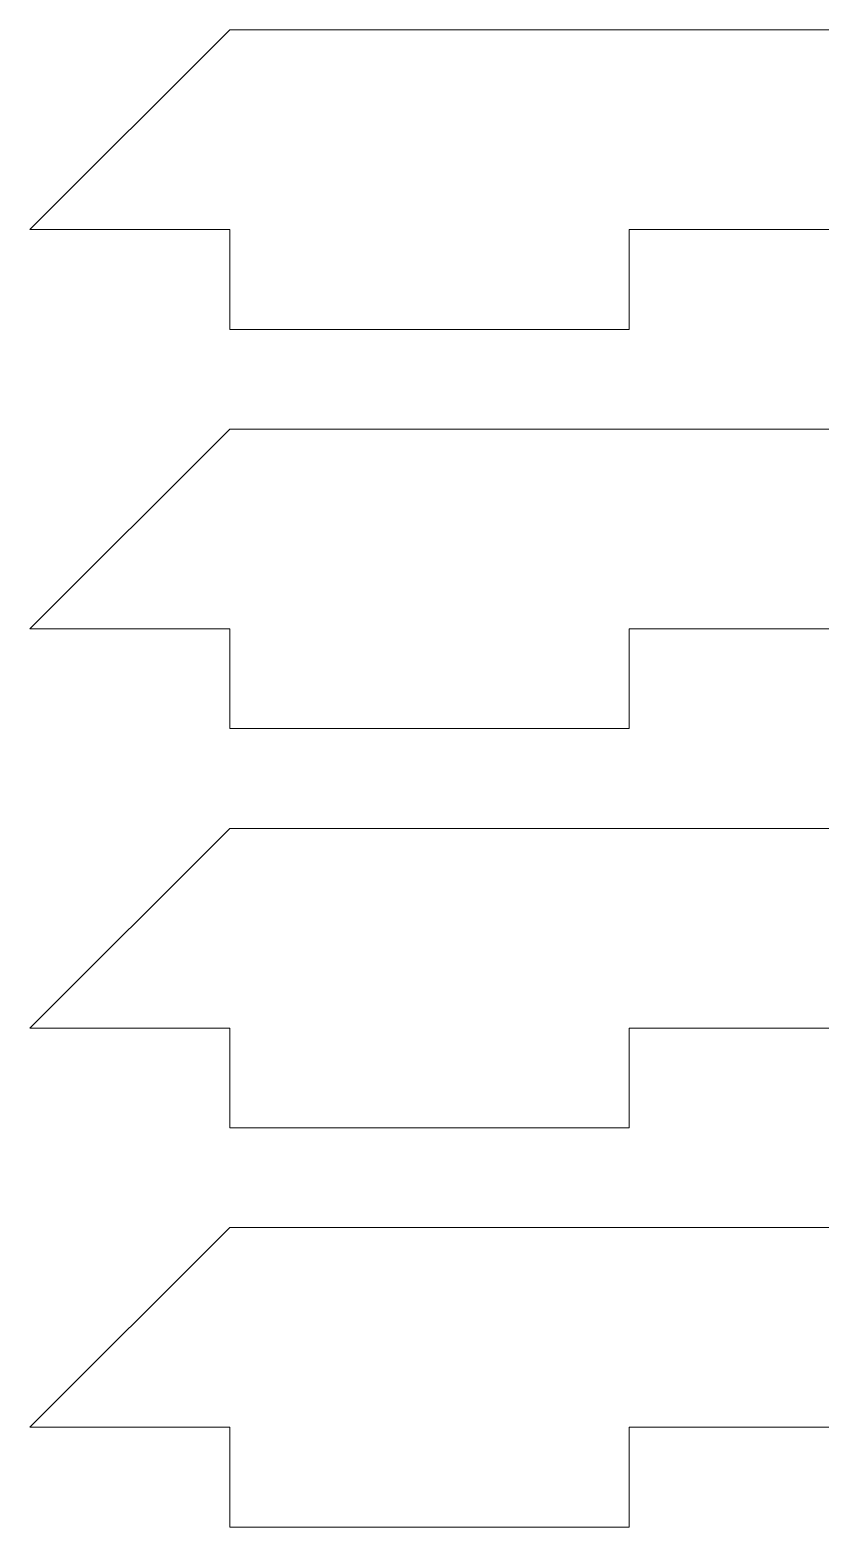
# Model space of a CAD drawing. Extents: x 0 to 393, y 0 to 389.
# Drawn here: x 0 to 23.73, y 344 to 389 of the extents above; entities that cross this region are included whole.
import ezdxf

# ---------------------------------------------------------------- set-up
doc = ezdxf.new("R2010")
doc.units = 0
doc.layers.get('0').update_dxf_attribs({"lineweight": 0})

msp = doc.modelspace()

# ---------------------------------------------------------------- linework, layer by layer
for p, q in [((6, 389), (0, 383)), ((138, 389), (6, 389)), ((0, 383), (6, 383)), ((6, 383), (6, 380)), ((18, 380), (18, 383)), ((18, 383), (30, 383)), ((6, 380), (18, 380)), ((6, 377), (0, 371)), ((138, 377), (6, 377)), ((0, 371), (6, 371)), ((6, 371), (6, 368)), ((18, 368), (18, 371)), ((18, 371), (30, 371)), ((6, 368), (18, 368)), ((6, 365), (0, 359)), ((138, 365), (6, 365)), ((0, 359), (6, 359)), ((6, 359), (6, 356)), ((18, 356), (18, 359)), ((18, 359), (30, 359)), ((6, 356), (18, 356)), ((6, 353), (0, 347)), ((138, 353), (6, 353)), ((0, 347), (6, 347)), ((6, 347), (6, 344)), ((18, 344), (18, 347)), ((18, 347), (30, 347)), ((6, 344), (18, 344))]:
    msp.add_line(p, q)

doc.saveas('drawing.dxf')
